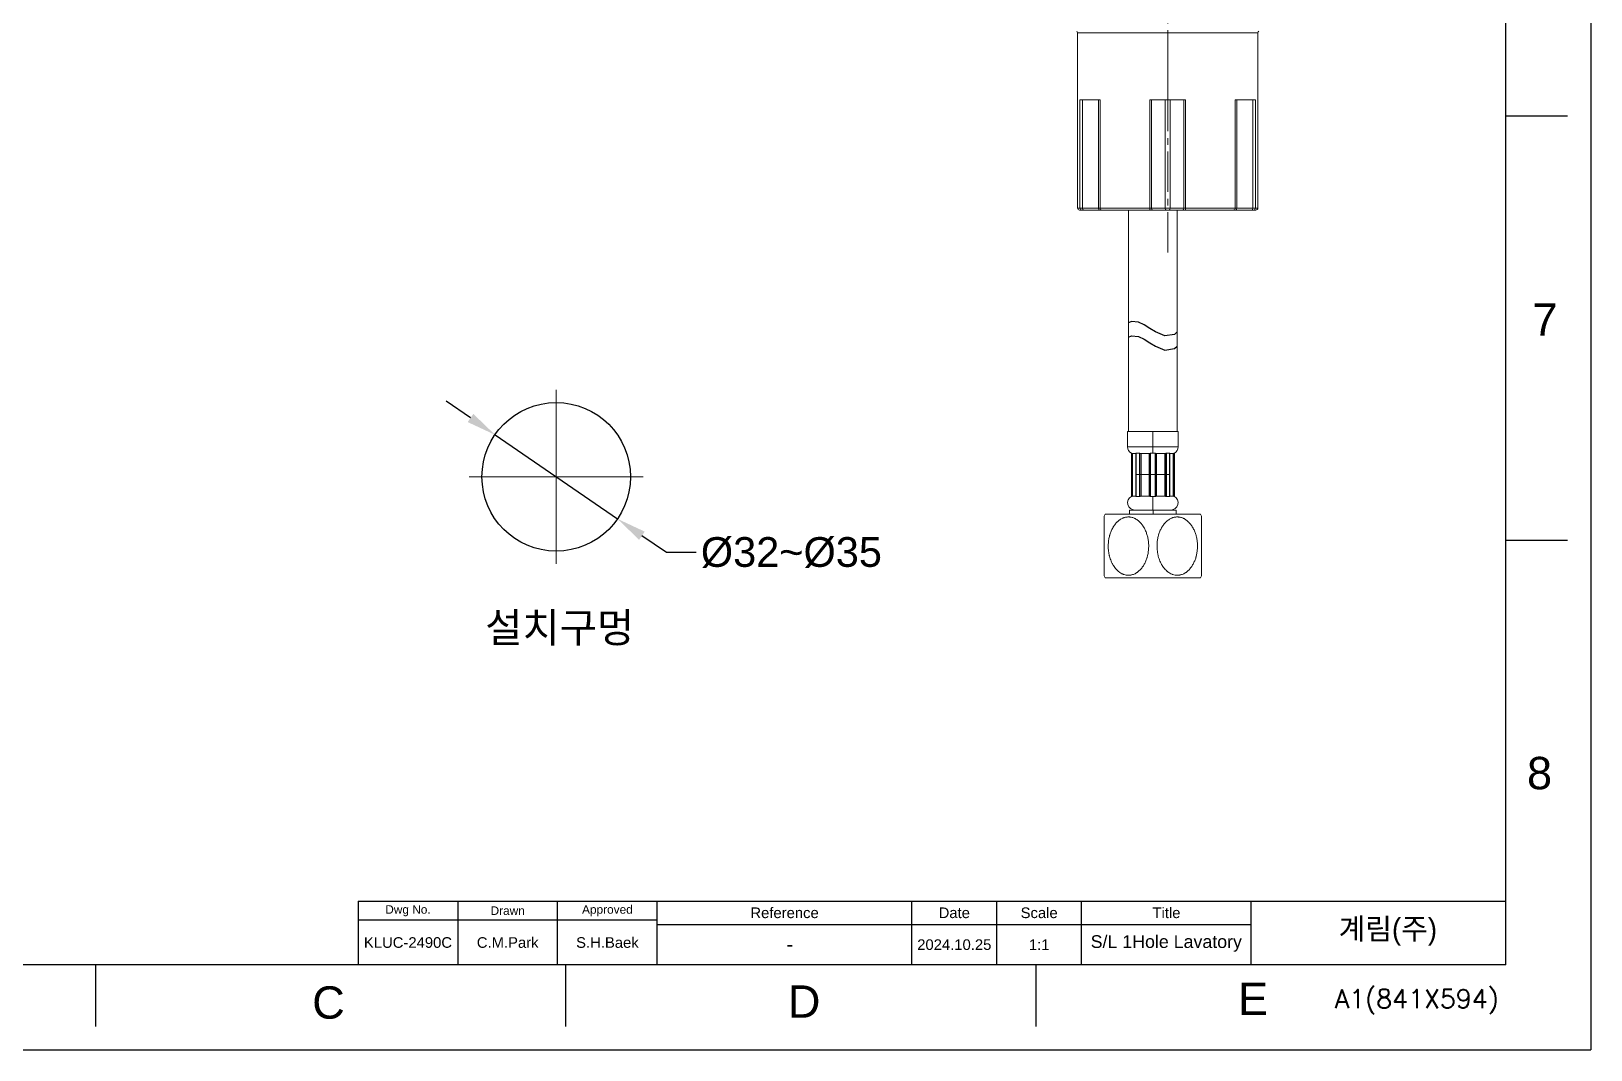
# Model space of a CAD drawing. Header units: millimetres. Extents: x 13387 to 13981, y 3730 to 4570.
# Drawn here: x 13613.8 to 13981.3, y 3730 to 3969.9 of the extents above; entities that cross this region are included whole.
import ezdxf

# ---------------------------------------------------------------- set-up
doc = ezdxf.new("R2010")
doc.units = ezdxf.units.MM
doc.linetypes.add('CENTER2', pattern=[28.575, 19.05, -3.175, 3.175, -3.175])
doc.linetypes.add('CENTERX2', pattern=[101.6, 63.5, -12.7, 12.7, -12.7])
doc.layers.add('CENTER', color=1, linetype='CENTERX2', lineweight=15)
doc.layers.add('DIM_', color=5, linetype='Continuous', lineweight=9)
doc.layers.add('TEXT', color=2, linetype='Continuous')
doc.styles.add('ROMANS', font='romans')
doc.styles.get("Standard").update_dxf_attribs({"font": 'arial.ttf'})
doc.dimstyles.new('사본(2) STANDARD', dxfattribs={"dimscale": 0, "dimtxt": 4, "dimasz": 4, "dimexe": 1.25, "dimexo": 0.625, "dimgap": 1.5, "dimtad": 3, "dimtih": 1, "dimtoh": 1, "dimdec": 1, "dimzin": 9, "dimdsep": 46, "dimtxsty": 'Standard', "dimcen": 2.5, "dimclrd": 5, "dimclre": 5, "dimclrt": 5, "dimadec": 0, "dimazin": 0, "dimtfac": 1, "dimtdec": 1, "dimtmove": 0, "dimatfit": 3, "dimfxl": 1.25, "dimtfill": 1, "dimtolj": 1, "dimtzin": 0, "dimarcsym": 0})

# ---------------------------------------------------------------- blocks, each defined once
blk = doc.blocks.new('*D2')
at = {"layer": 'Defpoints', "color": 0, "transparency": 16777216}
for p in [(13723.1, 3874.88), (13751.96, 3855.08)]:
    blk.add_point(p, dxfattribs=at)
at = {"layer": 'DIM_', "color": 5, "lineweight": -2, "transparency": 16777216}
for p, q in [((13717.33, 3878.84), (13711.56, 3882.81)), ((13723.1, 3874.88), (13751.96, 3855.08)), ((13763.5, 3847.15), (13757.73, 3851.12)), ((13770.5, 3847.15), (13763.5, 3847.15))]:
    blk.add_line(p, q, dxfattribs=at)
at = {"layer": 'DIM_', "color": 5, "transparency": 16777216}
for points in [[(13717.99, 3879.81), (13716.67, 3877.88), (13723.1, 3874.88)], [(13758.39, 3852.08), (13757.07, 3850.15), (13751.96, 3855.08)]]:
    blk.add_solid(points, dxfattribs=at)
at = {"layer": 'DIM_', "color": 5, "transparency": 16777216, "insert": (13792.95, 3847.15), "char_height": 7, "attachment_point": 5, "bg_fill": 3, "box_fill_scale": 1.1, "bg_fill_color": 256, "bg_fill_true_color": 13158600, "bg_fill_transparency": 0}
blk.add_mtext('\\A1;%%C32~%%C35', dxfattribs=at)
blk = doc.blocks.new('*D8')
at = {"layer": 'Defpoints', "color": 0, "transparency": 16777216}
for p in [(13881.63, 4324.29), (13731.3, 4287.7), (13750.75, 4126.39), (13644.2, 4002.79), (13881.63, 3917.79)]:
    blk.add_point(p, dxfattribs=at)
at = {"layer": 'DIM_', "color": 5, "lineweight": -2, "transparency": 16777216}
for start, end in [(253.6022, 261.88679), (263.28128, 269.3978)]:
    blk.add_arc((13881.63, 4779.41), 666.01, start, end, dxfattribs=at)
at = {"layer": 'DIM_', "color": 5, "transparency": 16777216}
for points in [[(13693.28, 4139.37), (13693.95, 4141.61), (13686.91, 4142.5)], [(13874.64, 4114.6), (13874.63, 4112.27), (13881.63, 4113.4)]]:
    blk.add_solid(points, dxfattribs=at)
at = {"layer": 'DIM_', "color": 5, "transparency": 16777216, "insert": (13795.68, 4118.97), "char_height": 7, "attachment_point": 5, "bg_fill": 3, "box_fill_scale": 1.1, "bg_fill_color": 256, "bg_fill_true_color": 13158600, "bg_fill_transparency": 0}
blk.add_mtext('\\A1;17°', dxfattribs=at)

msp = doc.modelspace()

# ---------------------------------------------------------------- linework, layer by layer
at = {"color": 7, "linetype": 'Continuous'}
for p, q in [((13981.34, 4570.04), (13981.34, 3730.04)), ((13961.34, 3750.04), (13961.34, 4550.04)), ((13961.34, 3950.04), (13975.88, 3950.04)), ((13873.13, 3901.58), (13872.38, 3901.23)), ((13874.74, 3901.39), (13873.13, 3901.58)), ((13876.06, 3900.77), (13874.74, 3901.39)), ((13877.39, 3899.95), (13876.06, 3900.77)), ((13878.73, 3899.11), (13877.39, 3899.95)), ((13872.38, 3897.85), (13873.13, 3898.2)), ((13873.13, 3898.2), (13874.74, 3898.01)), ((13874.74, 3898.01), (13876.06, 3897.4)), ((13876.06, 3897.4), (13877.39, 3896.57)), ((13877.39, 3896.57), (13878.73, 3895.73)), ((13880.93, 3898.22), (13878.73, 3899.11)), ((13883.26, 3898.54), (13880.93, 3898.22)), ((13883.88, 3899.11), (13883.26, 3898.54)), ((13878.73, 3895.73), (13880.93, 3894.85)), ((13880.93, 3894.85), (13883.26, 3895.17)), ((13883.26, 3895.17), (13883.88, 3895.73)), ((13961.34, 3850.04), (13975.88, 3850.04)), ((13628.95, 3750.04), (13628.95, 3735.5)), ((13739.75, 3750.04), (13739.75, 3735.5)), ((13850.55, 3750.04), (13850.55, 3735.5)), ((13387.34, 3730.04), (13981.34, 3730.04))]:
    msp.add_line(p, q, dxfattribs=at)
at = {"linetype": 'Continuous', "lineweight": 18}
for p, q in [((13860.38, 3969.54), (13860.38, 3928.29)), ((13902.88, 3928.29), (13902.88, 3969.54)), ((13860.95, 3953.79), (13861.57, 3953.79)), ((13860.95, 3953.79), (13860.95, 3928.29)), ((13865.34, 3953.79), (13861.57, 3953.79)), ((13865.34, 3953.79), (13865.71, 3953.79)), ((13877.4, 3953.79), (13877.82, 3953.79)), ((13881.02, 3953.79), (13877.82, 3953.79)), ((13881.02, 3953.79), (13882.25, 3953.79)), ((13885.45, 3953.79), (13882.25, 3953.79)), ((13885.45, 3953.79), (13885.86, 3953.79)), ((13897.55, 3953.79), (13897.93, 3953.79)), ((13901.69, 3953.79), (13897.93, 3953.79)), ((13901.69, 3953.79), (13902.32, 3953.79)), ((13902.32, 3928.29), (13902.32, 3953.79)), ((13860.88, 3927.79), (13861.45, 3927.79)), ((13861.45, 3927.79), (13861.76, 3927.79)), ((13861.76, 3927.79), (13865.52, 3927.79)), ((13865.52, 3927.79), (13866.09, 3927.79)), ((13866.09, 3927.79), (13877.5, 3927.79)), ((13872.38, 3927.78), (13872.38, 3886.19)), ((13877.5, 3927.79), (13878.13, 3927.79)), ((13878.13, 3927.79), (13881.33, 3927.79)), ((13881.33, 3927.79), (13881.94, 3927.79)), ((13881.94, 3927.79), (13885.14, 3927.79)), ((13883.88, 3927.78), (13883.88, 3886.19)), ((13885.14, 3927.79), (13885.76, 3927.79)), ((13885.76, 3927.79), (13897.18, 3927.79)), ((13897.18, 3927.79), (13897.74, 3927.79)), ((13897.74, 3927.79), (13901.51, 3927.79)), ((13901.51, 3927.79), (13901.82, 3927.79)), ((13902.38, 3927.79), (13901.82, 3927.79)), ((13872.38, 3886.19), (13872.38, 3883.69)), ((13883.88, 3886.19), (13883.88, 3883.69)), ((13872.38, 3883.69), (13872.38, 3875.67)), ((13883.88, 3883.69), (13883.88, 3875.67)), ((13878.13, 3875.67), (13872.15, 3875.67)), ((13872.15, 3875.67), (13872.15, 3872.06)), ((13878.13, 3875.67), (13884.11, 3875.67)), ((13884.11, 3872.06), (13884.11, 3875.67)), ((13873.07, 3870.54), (13873.07, 3860.35)), ((13873.09, 3870.54), (13873.07, 3870.54)), ((13873.31, 3870.47), (13874.11, 3870.47)), ((13874.15, 3870.52), (13874.15, 3860.37)), ((13874.95, 3870.54), (13874.19, 3870.54)), ((13875.35, 3870.47), (13877.26, 3870.47)), ((13878.13, 3870.54), (13877.6, 3870.54)), ((13878.67, 3870.54), (13878.13, 3870.54)), ((13880.92, 3870.47), (13879.01, 3870.47)), ((13882.08, 3870.54), (13881.32, 3870.54)), ((13882.11, 3860.37), (13882.11, 3870.52)), ((13882.95, 3870.47), (13882.16, 3870.47)), ((13883.17, 3870.54), (13883.2, 3870.54)), ((13883.2, 3860.35), (13883.2, 3870.54)), ((13878.18, 3865.53), (13874.16, 3865.53)), ((13882.11, 3865.53), (13878.18, 3865.53)), ((13873.09, 3860.35), (13873.07, 3860.35)), ((13873.31, 3860.43), (13874.11, 3860.43)), ((13874.95, 3860.35), (13874.19, 3860.35)), ((13875.35, 3860.43), (13877.26, 3860.43)), ((13878.13, 3860.35), (13877.6, 3860.35)), ((13878.67, 3860.35), (13878.13, 3860.35)), ((13880.92, 3860.43), (13879.01, 3860.43)), ((13882.08, 3860.35), (13881.32, 3860.35)), ((13882.95, 3860.43), (13882.16, 3860.43)), ((13883.17, 3860.35), (13883.2, 3860.35)), ((13889.38, 3856.17), (13866.88, 3856.17)), ((13878.18, 3857.17), (13872.63, 3857.17)), ((13872.63, 3857.17), (13872.63, 3856.17)), ((13883.63, 3857.17), (13878.18, 3857.17)), ((13883.63, 3856.17), (13883.63, 3857.17)), ((13889.38, 3841.17), (13866.88, 3841.17))]:
    msp.add_line(p, q, dxfattribs=at)
at = {"linetype": 'Continuous', "lineweight": 13}
for p, q in [((13881.63, 3969.54), (13860.38, 3969.54)), ((13881.63, 3969.54), (13881.63, 3969.94)), ((13881.63, 3969.54), (13881.63, 3953.79)), ((13881.63, 3969.54), (13902.88, 3969.54)), ((13861.57, 3928.29), (13861.57, 3953.79)), ((13865.34, 3928.29), (13865.34, 3953.79)), ((13865.71, 3928.29), (13865.71, 3953.79)), ((13877.4, 3953.79), (13877.4, 3928.29)), ((13877.82, 3953.79), (13877.82, 3928.29)), ((13881.02, 3928.29), (13881.02, 3953.79)), ((13882.25, 3928.29), (13882.25, 3953.79)), ((13885.45, 3928.29), (13885.45, 3953.79)), ((13885.86, 3928.29), (13885.86, 3953.79)), ((13897.55, 3953.79), (13897.55, 3928.29)), ((13897.93, 3953.79), (13897.93, 3928.29)), ((13901.69, 3928.29), (13901.69, 3953.79)), ((13860.95, 3928.29), (13860.38, 3928.29)), ((13860.95, 3928.29), (13861.57, 3928.29)), ((13861.57, 3928.29), (13865.34, 3928.29)), ((13865.34, 3928.29), (13865.71, 3928.29)), ((13865.71, 3928.29), (13877.4, 3928.29)), ((13877.4, 3928.29), (13877.82, 3928.29)), ((13877.82, 3928.29), (13881.02, 3928.29)), ((13881.02, 3928.29), (13882.25, 3928.29)), ((13882.25, 3928.29), (13885.45, 3928.29)), ((13885.45, 3928.29), (13885.86, 3928.29)), ((13885.86, 3928.29), (13897.55, 3928.29)), ((13897.55, 3928.29), (13897.93, 3928.29)), ((13897.93, 3928.29), (13901.69, 3928.29)), ((13902.32, 3928.29), (13901.69, 3928.29)), ((13902.88, 3928.29), (13902.32, 3928.29)), ((13878.13, 3872.06), (13878.13, 3875.67)), ((13878.13, 3872.06), (13872.15, 3872.06)), ((13873.09, 3870.54), (13873.09, 3860.35)), ((13873.17, 3870.51), (13873.17, 3860.38)), ((13873.31, 3870.47), (13873.31, 3860.43)), ((13874.11, 3870.47), (13874.11, 3860.43)), ((13874.19, 3870.54), (13874.19, 3860.35)), ((13874.95, 3870.54), (13874.95, 3860.35)), ((13875.09, 3870.51), (13875.09, 3860.38)), ((13875.35, 3870.47), (13875.35, 3860.43)), ((13877.26, 3870.47), (13877.26, 3860.43)), ((13877.47, 3870.51), (13877.47, 3860.38)), ((13877.6, 3870.54), (13877.6, 3860.35)), ((13878.13, 3872.06), (13878.13, 3870.54)), ((13878.13, 3872.06), (13884.11, 3872.06)), ((13878.67, 3870.54), (13878.67, 3860.35)), ((13878.79, 3870.51), (13878.79, 3860.38)), ((13879.01, 3870.47), (13879.01, 3860.43)), ((13880.92, 3870.47), (13880.92, 3860.43)), ((13881.18, 3870.51), (13881.18, 3860.38)), ((13881.32, 3870.54), (13881.32, 3860.35)), ((13882.08, 3870.54), (13882.08, 3860.35)), ((13882.16, 3870.47), (13882.16, 3860.43)), ((13882.95, 3870.47), (13882.95, 3860.43)), ((13883.1, 3870.51), (13883.1, 3860.38)), ((13883.17, 3870.54), (13883.17, 3860.35)), ((13878.13, 3860.35), (13878.13, 3857.17)), ((13878.18, 3856.17), (13878.18, 3857.17))]:
    msp.add_line(p, q, dxfattribs=at)
for p, q in [((13690.84, 3765.04), (13961.34, 3765.04)), ((13690.84, 3765.04), (13690.84, 3750.04)), ((13714.34, 3765.04), (13714.34, 3750.04)), ((13737.84, 3750.04), (13737.84, 3765.04)), ((13761.34, 3750.04), (13761.34, 3765.04)), ((13821.34, 3750.04), (13821.34, 3765.04)), ((13821.34, 3750.04), (13821.34, 3765.04)), ((13821.34, 3750.04), (13821.34, 3765.04)), ((13841.34, 3750.04), (13841.34, 3765.04)), ((13861.34, 3750.04), (13861.34, 3765.04)), ((13901.34, 3750.04), (13901.34, 3765.04)), ((13761.34, 3760.54), (13690.84, 3760.54)), ((13761.34, 3759.54), (13901.34, 3759.54))]:
    msp.add_line(p, q)
at = {"linetype": 'Continuous'}
msp.add_line((13961.34, 3750.04), (13407.34, 3750.04), dxfattribs=at)
msp.add_circle((13737.53, 3864.98), 17.5)
at = {"linetype": 'Continuous', "lineweight": 18}
for centre, radius, start, end in [((13859.88, 3969.54), 0.5, 0, 52.4314), ((13903.38, 3969.54), 0.5, 127.5686, 180), ((13860.88, 3928.29), 0.5, 180, 270), ((13861.45, 3928.29), 0.5, 180, 270), ((13901.82, 3928.29), 0.5, 270, 0), ((13902.38, 3928.29), 0.5, 270, 0), ((13873.87, 3872.06), 1.72, 180, 242.0402), ((13882.39, 3872.06), 1.72, 297.9598, 0), ((13873.87, 3858.86), 1.69, 118.4679, 270), ((13882.39, 3858.86), 1.69, 270, 61.5321), ((13884.88, 3848.67), 19.5, 157.3801, 159.3736), ((13871.38, 3848.67), 19.5, 20.6264, 22.6199), ((13884.88, 3848.67), 19.5, 200.6264, 202.6199), ((13871.38, 3848.67), 19.5, 337.3801, 339.3736)]:
    msp.add_arc(centre, radius, start, end, dxfattribs=at)
at = {"linetype": 'Continuous', "lineweight": 13}
for centre, ratio, start_param, end_param in [((13861.76, 3928.29), 0.373927, 1.570796, 3.141593), ((13865.52, 3928.29), 0.373927, 1.570796, 3.141593), ((13866.09, 3928.29), 0.749194, 1.570796, 3.141593), ((13877.5, 3928.29), 0.199015, 1.570796, 3.141593), ((13878.13, 3928.29), 0.616239, 1.570796, 3.141593), ((13881.33, 3928.29), 0.616239, 1.570796, 3.141593), ((13881.94, 3928.29), 0.616239, 3.141593, 4.712389), ((13885.14, 3928.29), 0.616239, 3.141593, 4.712389), ((13885.76, 3928.29), 0.199015, 3.141593, 4.712389), ((13897.18, 3928.29), 0.749194, 3.141593, 4.712389), ((13897.74, 3928.29), 0.373927, 3.141593, 4.712389), ((13901.51, 3928.29), 0.373927, 3.141593, 4.712389)]:
    msp.add_ellipse(centre, major_axis=(0, 0.5), ratio=ratio, start_param=start_param, end_param=end_param, dxfattribs=at)
at = {"linetype": 'Continuous', "lineweight": 18}
for points, knots in [([(13873.17, 3870.51), (13873.16, 3870.52), (13873.15, 3870.52), (13873.13, 3870.53), (13873.13, 3870.53), (13873.11, 3870.54), (13873.11, 3870.54), (13873.1, 3870.54), (13873.1, 3870.54), (13873.09, 3870.54)], [0, 0, 0, 0, 0.25, 0.25, 0.5, 0.5, 0.75, 0.75, 1, 1, 1, 1]), ([(13873.31, 3870.47), (13873.31, 3870.47), (13873.3, 3870.47), (13873.29, 3870.47), (13873.29, 3870.47), (13873.28, 3870.47), (13873.27, 3870.48), (13873.25, 3870.48), (13873.24, 3870.49), (13873.21, 3870.5), (13873.19, 3870.5), (13873.17, 3870.51)], [0, 0, 0, 0, 0.25, 0.25, 0.375, 0.375, 0.5, 0.5, 0.75, 0.75, 1, 1, 1, 1]), ([(13874.16, 3870.49), (13874.16, 3870.49), (13874.16, 3870.49), (13874.16, 3870.48), (13874.16, 3870.48), (13874.15, 3870.47), (13874.15, 3870.47), (13874.13, 3870.47), (13874.13, 3870.47), (13874.12, 3870.47), (13874.11, 3870.47), (13874.11, 3870.47)], [0, 0, 0, 0, 0.151051, 0.151051, 0.320841, 0.320841, 0.660421, 0.660421, 0.83021, 0.83021, 1, 1, 1, 1]), ([(13874.19, 3870.54), (13874.18, 3870.54), (13874.18, 3870.54), (13874.17, 3870.54), (13874.17, 3870.54), (13874.16, 3870.54), (13874.16, 3870.54), (13874.16, 3870.53), (13874.15, 3870.53), (13874.15, 3870.53), (13874.15, 3870.52), (13874.15, 3870.52), (13874.15, 3870.52)], [0, 0, 0, 0, 0.3299, 0.3299, 0.49485, 0.49485, 0.6598, 0.82475, 0.82475, 0.9897, 0.9897, 1, 1, 1, 1]), ([(13875.09, 3870.51), (13875.08, 3870.52), (13875.07, 3870.52), (13875.04, 3870.53), (13875.03, 3870.53), (13875.01, 3870.54), (13874.99, 3870.54), (13874.97, 3870.54), (13874.96, 3870.54), (13874.95, 3870.54)], [0, 0, 0, 0, 0.25, 0.25, 0.5, 0.5, 0.75, 0.75, 1, 1, 1, 1]), ([(13875.35, 3870.47), (13875.33, 3870.47), (13875.31, 3870.47), (13875.28, 3870.47), (13875.27, 3870.47), (13875.24, 3870.47), (13875.23, 3870.48), (13875.2, 3870.48), (13875.18, 3870.49), (13875.13, 3870.5), (13875.11, 3870.5), (13875.09, 3870.51)], [0, 0, 0, 0, 0.25, 0.25, 0.375, 0.375, 0.5, 0.5, 0.75, 0.75, 1, 1, 1, 1]), ([(13877.47, 3870.51), (13877.46, 3870.5), (13877.45, 3870.5), (13877.42, 3870.49), (13877.42, 3870.49), (13877.4, 3870.48), (13877.39, 3870.48), (13877.36, 3870.47), (13877.34, 3870.47), (13877.31, 3870.47), (13877.3, 3870.47), (13877.28, 3870.47), (13877.27, 3870.47), (13877.26, 3870.47)], [0, 0, 0, 0, 0.25, 0.25, 0.375, 0.375, 0.5, 0.5, 0.75, 0.75, 0.875, 0.875, 1, 1, 1, 1]), ([(13877.6, 3870.54), (13877.58, 3870.54), (13877.57, 3870.54), (13877.55, 3870.54), (13877.55, 3870.54), (13877.54, 3870.54), (13877.52, 3870.54), (13877.51, 3870.53), (13877.5, 3870.53), (13877.5, 3870.53), (13877.49, 3870.52), (13877.48, 3870.52), (13877.47, 3870.51)], [0, 0, 0, 0, 0.25, 0.25, 0.375, 0.375, 0.5, 0.625, 0.625, 0.75, 0.75, 1, 1, 1, 1]), ([(13878.79, 3870.51), (13878.79, 3870.52), (13878.78, 3870.52), (13878.76, 3870.53), (13878.75, 3870.53), (13878.73, 3870.54), (13878.72, 3870.54), (13878.7, 3870.54), (13878.68, 3870.54), (13878.67, 3870.54)], [0, 0, 0, 0, 0.25, 0.25, 0.5, 0.5, 0.75, 0.75, 1, 1, 1, 1]), ([(13879.01, 3870.47), (13878.99, 3870.47), (13878.97, 3870.47), (13878.94, 3870.47), (13878.92, 3870.47), (13878.9, 3870.47), (13878.9, 3870.48), (13878.87, 3870.48), (13878.85, 3870.49), (13878.82, 3870.5), (13878.81, 3870.5), (13878.79, 3870.51)], [0, 0, 0, 0, 0.25, 0.25, 0.375, 0.375, 0.5, 0.5, 0.75, 0.75, 1, 1, 1, 1]), ([(13881.18, 3870.51), (13881.15, 3870.5), (13881.13, 3870.5), (13881.1, 3870.49), (13881.09, 3870.49), (13881.07, 3870.48), (13881.06, 3870.48), (13881.02, 3870.47), (13881, 3870.47), (13880.97, 3870.47), (13880.96, 3870.47), (13880.94, 3870.47), (13880.93, 3870.47), (13880.92, 3870.47)], [0, 0, 0, 0, 0.25, 0.25, 0.375, 0.375, 0.5, 0.5, 0.75, 0.75, 0.875, 0.875, 1, 1, 1, 1]), ([(13881.32, 3870.54), (13881.31, 3870.54), (13881.3, 3870.54), (13881.28, 3870.54), (13881.27, 3870.54), (13881.26, 3870.54), (13881.25, 3870.54), (13881.24, 3870.53), (13881.22, 3870.53), (13881.22, 3870.53), (13881.2, 3870.52), (13881.19, 3870.52), (13881.18, 3870.51)], [0, 0, 0, 0, 0.25, 0.25, 0.375, 0.375, 0.5, 0.625, 0.625, 0.75, 0.75, 1, 1, 1, 1]), ([(13882.11, 3870.52), (13882.11, 3870.52), (13882.11, 3870.52), (13882.11, 3870.53), (13882.11, 3870.53), (13882.11, 3870.54), (13882.1, 3870.54), (13882.09, 3870.54), (13882.08, 3870.54), (13882.08, 3870.54)], [0, 0, 0, 0, 0.010237, 0.010237, 0.340158, 0.340158, 0.670079, 0.670079, 1, 1, 1, 1]), ([(13882.16, 3870.47), (13882.15, 3870.47), (13882.14, 3870.47), (13882.12, 3870.47), (13882.12, 3870.47), (13882.11, 3870.47), (13882.11, 3870.47), (13882.11, 3870.48)], [0, 0, 0, 0, 0.544584, 0.544584, 0.816876, 0.816876, 1, 1, 1, 1]), ([(13883.1, 3870.51), (13883.08, 3870.5), (13883.06, 3870.5), (13883.04, 3870.49), (13883.03, 3870.49), (13883.02, 3870.48), (13883.01, 3870.48), (13882.99, 3870.47), (13882.98, 3870.47), (13882.97, 3870.47), (13882.96, 3870.47), (13882.96, 3870.47), (13882.95, 3870.47), (13882.95, 3870.47)], [0, 0, 0, 0, 0.25, 0.25, 0.375, 0.375, 0.5, 0.5, 0.75, 0.75, 0.875, 0.875, 1, 1, 1, 1]), ([(13883.17, 3870.54), (13883.17, 3870.54), (13883.17, 3870.54), (13883.16, 3870.54), (13883.16, 3870.54), (13883.15, 3870.54), (13883.15, 3870.54), (13883.14, 3870.53), (13883.13, 3870.53), (13883.13, 3870.53), (13883.12, 3870.52), (13883.11, 3870.52), (13883.1, 3870.51)], [0, 0, 0, 0, 0.25, 0.25, 0.375, 0.375, 0.5, 0.625, 0.625, 0.75, 0.75, 1, 1, 1, 1]), ([(13873.09, 3860.35), (13873.1, 3860.35), (13873.1, 3860.35), (13873.11, 3860.35), (13873.11, 3860.35), (13873.11, 3860.35), (13873.12, 3860.36), (13873.13, 3860.36), (13873.13, 3860.36), (13873.14, 3860.36), (13873.15, 3860.37), (13873.16, 3860.37), (13873.17, 3860.38)], [0, 0, 0, 0, 0.25, 0.25, 0.375, 0.375, 0.5, 0.625, 0.625, 0.75, 0.75, 1, 1, 1, 1]), ([(13873.17, 3860.38), (13873.19, 3860.39), (13873.21, 3860.39), (13873.23, 3860.4), (13873.24, 3860.41), (13873.25, 3860.41), (13873.26, 3860.41), (13873.28, 3860.42), (13873.29, 3860.42), (13873.3, 3860.43), (13873.3, 3860.43), (13873.31, 3860.43), (13873.31, 3860.43), (13873.31, 3860.43)], [0, 0, 0, 0, 0.25, 0.25, 0.375, 0.375, 0.5, 0.5, 0.75, 0.75, 0.875, 0.875, 1, 1, 1, 1]), ([(13874.11, 3860.43), (13874.12, 3860.43), (13874.13, 3860.43), (13874.14, 3860.42), (13874.15, 3860.42), (13874.15, 3860.42), (13874.15, 3860.42), (13874.16, 3860.42)], [0, 0, 0, 0, 0.544508, 0.544508, 0.816761, 0.816761, 1, 1, 1, 1]), ([(13874.15, 3860.37), (13874.15, 3860.37), (13874.15, 3860.37), (13874.15, 3860.36), (13874.15, 3860.36), (13874.16, 3860.35), (13874.16, 3860.35), (13874.18, 3860.35), (13874.18, 3860.35), (13874.19, 3860.35)], [0, 0, 0, 0, 0.009952, 0.009952, 0.339968, 0.339968, 0.669984, 0.669984, 1, 1, 1, 1]), ([(13874.95, 3860.35), (13874.96, 3860.35), (13874.97, 3860.35), (13874.99, 3860.35), (13874.99, 3860.35), (13875.01, 3860.35), (13875.02, 3860.36), (13875.03, 3860.36), (13875.04, 3860.36), (13875.05, 3860.36), (13875.07, 3860.37), (13875.08, 3860.37), (13875.09, 3860.38)], [0, 0, 0, 0, 0.25, 0.25, 0.375, 0.375, 0.5, 0.625, 0.625, 0.75, 0.75, 1, 1, 1, 1]), ([(13875.09, 3860.38), (13875.11, 3860.39), (13875.13, 3860.39), (13875.17, 3860.4), (13875.18, 3860.41), (13875.2, 3860.41), (13875.21, 3860.41), (13875.24, 3860.42), (13875.27, 3860.42), (13875.3, 3860.43), (13875.31, 3860.43), (13875.33, 3860.43), (13875.34, 3860.43), (13875.35, 3860.43)], [0, 0, 0, 0, 0.25, 0.25, 0.375, 0.375, 0.5, 0.5, 0.75, 0.75, 0.875, 0.875, 1, 1, 1, 1]), ([(13877.26, 3860.43), (13877.28, 3860.43), (13877.3, 3860.43), (13877.33, 3860.42), (13877.34, 3860.42), (13877.36, 3860.42), (13877.37, 3860.42), (13877.4, 3860.41), (13877.42, 3860.41), (13877.45, 3860.39), (13877.46, 3860.39), (13877.47, 3860.38)], [0, 0, 0, 0, 0.25, 0.25, 0.375, 0.375, 0.5, 0.5, 0.75, 0.75, 1, 1, 1, 1]), ([(13877.47, 3860.38), (13877.48, 3860.37), (13877.49, 3860.37), (13877.5, 3860.36), (13877.51, 3860.36), (13877.54, 3860.35), (13877.55, 3860.35), (13877.57, 3860.35), (13877.58, 3860.35), (13877.6, 3860.35)], [0, 0, 0, 0, 0.25, 0.25, 0.5, 0.5, 0.75, 0.75, 1, 1, 1, 1]), ([(13878.67, 3860.35), (13878.68, 3860.35), (13878.7, 3860.35), (13878.71, 3860.35), (13878.72, 3860.35), (13878.73, 3860.35), (13878.74, 3860.36), (13878.75, 3860.36), (13878.76, 3860.36), (13878.77, 3860.36), (13878.78, 3860.37), (13878.79, 3860.37), (13878.79, 3860.38)], [0, 0, 0, 0, 0.25, 0.25, 0.375, 0.375, 0.5, 0.625, 0.625, 0.75, 0.75, 1, 1, 1, 1]), ([(13878.79, 3860.38), (13878.81, 3860.39), (13878.82, 3860.39), (13878.84, 3860.4), (13878.85, 3860.41), (13878.87, 3860.41), (13878.88, 3860.41), (13878.9, 3860.42), (13878.92, 3860.42), (13878.96, 3860.43), (13878.97, 3860.43), (13878.99, 3860.43), (13879, 3860.43), (13879.01, 3860.43)], [0, 0, 0, 0, 0.25, 0.25, 0.375, 0.375, 0.5, 0.5, 0.75, 0.75, 0.875, 0.875, 1, 1, 1, 1]), ([(13880.92, 3860.43), (13880.94, 3860.43), (13880.96, 3860.43), (13880.99, 3860.42), (13881, 3860.42), (13881.02, 3860.42), (13881.03, 3860.42), (13881.07, 3860.41), (13881.09, 3860.41), (13881.13, 3860.39), (13881.15, 3860.39), (13881.18, 3860.38)], [0, 0, 0, 0, 0.25, 0.25, 0.375, 0.375, 0.5, 0.5, 0.75, 0.75, 1, 1, 1, 1]), ([(13881.18, 3860.38), (13881.19, 3860.37), (13881.2, 3860.37), (13881.22, 3860.36), (13881.24, 3860.36), (13881.26, 3860.35), (13881.27, 3860.35), (13881.3, 3860.35), (13881.31, 3860.35), (13881.32, 3860.35)], [0, 0, 0, 0, 0.25, 0.25, 0.5, 0.5, 0.75, 0.75, 1, 1, 1, 1]), ([(13882.08, 3860.35), (13882.08, 3860.35), (13882.09, 3860.35), (13882.1, 3860.35), (13882.1, 3860.35), (13882.11, 3860.35), (13882.11, 3860.36), (13882.11, 3860.36), (13882.11, 3860.36), (13882.11, 3860.36), (13882.11, 3860.37), (13882.11, 3860.37), (13882.11, 3860.37)], [0, 0, 0, 0, 0.330003, 0.330003, 0.495005, 0.495005, 0.660007, 0.825008, 0.825008, 0.99001, 0.99001, 1, 1, 1, 1]), ([(13882.1, 3860.4), (13882.1, 3860.4), (13882.1, 3860.41), (13882.11, 3860.41), (13882.11, 3860.41), (13882.11, 3860.42), (13882.12, 3860.42), (13882.13, 3860.43), (13882.14, 3860.43), (13882.15, 3860.43), (13882.15, 3860.43), (13882.16, 3860.43)], [0, 0, 0, 0, 0.150801, 0.150801, 0.320641, 0.320641, 0.66032, 0.66032, 0.83016, 0.83016, 1, 1, 1, 1]), ([(13882.95, 3860.43), (13882.96, 3860.43), (13882.96, 3860.43), (13882.98, 3860.42), (13882.98, 3860.42), (13882.99, 3860.42), (13883, 3860.42), (13883.02, 3860.41), (13883.03, 3860.41), (13883.06, 3860.39), (13883.08, 3860.39), (13883.1, 3860.38)], [0, 0, 0, 0, 0.25, 0.25, 0.375, 0.375, 0.5, 0.5, 0.75, 0.75, 1, 1, 1, 1]), ([(13883.1, 3860.38), (13883.11, 3860.37), (13883.12, 3860.37), (13883.13, 3860.36), (13883.14, 3860.36), (13883.15, 3860.35), (13883.16, 3860.35), (13883.17, 3860.35), (13883.17, 3860.35), (13883.17, 3860.35)], [0, 0, 0, 0, 0.25, 0.25, 0.5, 0.5, 0.75, 0.75, 1, 1, 1, 1]), ([(13866.63, 3855.54), (13866.63, 3855.54), (13866.63, 3855.52), (13866.63, 3855.46), (13866.63, 3855.42), (13866.63, 3855.34), (13866.63, 3855.31), (13866.63, 3855.26), (13866.63, 3855.24), (13866.63, 3855.2), (13866.63, 3855.18), (13866.63, 3855.08), (13866.63, 3854.99), (13866.63, 3854.78), (13866.63, 3854.67), (13866.63, 3854.49), (13866.63, 3854.42), (13866.63, 3854.33), (13866.63, 3854.29), (13866.63, 3854.22), (13866.63, 3854.19), (13866.63, 3854.02), (13866.63, 3853.87), (13866.63, 3853.56), (13866.63, 3853.41), (13866.63, 3853.08), (13866.63, 3852.91), (13866.63, 3852.69), (13866.63, 3852.64), (13866.63, 3852.56), (13866.63, 3852.42), (13866.63, 3852.29), (13866.63, 3852.01), (13866.63, 3851.83), (13866.63, 3851.45), (13866.63, 3851.26), (13866.63, 3850.97), (13866.63, 3850.87), (13866.63, 3850.72), (13866.63, 3850.67), (13866.63, 3850.57), (13866.63, 3850.52), (13866.63, 3850.27), (13866.63, 3850.07), (13866.63, 3849.67), (13866.63, 3849.27), (13866.63, 3848.87), (13866.63, 3848.56), (13866.63, 3848.41), (13866.63, 3848.26), (13866.63, 3848.16), (13866.63, 3848.11), (13866.63, 3847.85), (13866.63, 3847.45), (13866.63, 3847.05), (13866.63, 3846.66), (13866.63, 3846.46), (13866.63, 3846.08), (13866.63, 3845.89), (13866.63, 3845.6), (13866.63, 3845.51), (13866.63, 3845.37), (13866.63, 3845.32), (13866.63, 3845.23), (13866.63, 3845.18), (13866.63, 3844.95), (13866.63, 3844.78), (13866.63, 3844.43), (13866.63, 3844.26), (13866.63, 3843.93), (13866.63, 3843.77), (13866.63, 3843.58), (13866.63, 3843.54), (13866.63, 3843.47), (13866.63, 3843.43), (13866.63, 3843.32), (13866.63, 3843.25), (13866.63, 3843.04), (13866.63, 3842.91), (13866.63, 3842.66), (13866.63, 3842.55), (13866.63, 3842.42), (13866.63, 3842.4), (13866.63, 3842.35), (13866.63, 3842.32), (13866.63, 3842.25), (13866.63, 3842.21), (13866.63, 3842.09), (13866.63, 3842.02), (13866.63, 3841.91), (13866.63, 3841.87), (13866.63, 3841.83), (13866.63, 3841.83), (13866.63, 3841.82), (13866.63, 3841.81), (13866.63, 3841.8), (13866.63, 3841.8), (13866.63, 3841.8)], [0, 0, 0, 0, 0.03125, 0.03125, 0.0625, 0.0625, 0.078125, 0.078125, 0.085938, 0.085938, 0.093751, 0.093751, 0.125001, 0.125001, 0.156251, 0.156251, 0.171876, 0.171876, 0.179688, 0.179688, 0.187501, 0.187501, 0.218751, 0.218751, 0.250001, 0.250001, 0.281252, 0.281252, 0.289064, 0.289064, 0.296877, 0.312502, 0.312502, 0.343752, 0.343752, 0.375002, 0.375002, 0.390627, 0.390627, 0.39844, 0.39844, 0.406252, 0.406252, 0.437502, 0.437502, 0.468753, 0.500003, 0.500003, 0.515628, 0.52344, 0.52344, 0.531253, 0.531253, 0.562503, 0.593753, 0.593753, 0.625003, 0.625003, 0.656254, 0.656254, 0.671879, 0.671879, 0.679691, 0.679691, 0.687504, 0.687504, 0.718754, 0.718754, 0.750004, 0.750004, 0.781254, 0.781254, 0.789067, 0.789067, 0.796879, 0.796879, 0.812504, 0.812504, 0.843755, 0.843755, 0.875005, 0.875005, 0.882817, 0.882817, 0.89063, 0.89063, 0.906255, 0.906255, 0.937505, 0.937505, 0.968755, 0.968755, 0.976568, 0.976568, 0.98438, 0.98438, 1, 1, 1, 1]), ([(13867.62, 3848.67), (13867.62, 3848.97), (13867.63, 3849.28), (13867.69, 3849.88), (13867.73, 3850.18), (13867.81, 3850.62), (13867.85, 3850.77), (13867.9, 3850.99), (13867.92, 3851.06), (13867.96, 3851.21), (13867.98, 3851.28), (13868.09, 3851.64), (13868.19, 3851.92), (13868.42, 3852.47), (13868.54, 3852.73), (13868.73, 3853.05), (13868.76, 3853.11), (13868.84, 3853.24), (13868.88, 3853.3), (13869, 3853.48), (13869.08, 3853.6), (13869.25, 3853.83), (13869.34, 3853.94), (13869.53, 3854.15), (13869.63, 3854.25), (13869.78, 3854.4), (13869.85, 3854.47), (13869.93, 3854.54), (13869.99, 3854.59), (13870.01, 3854.61), (13870.15, 3854.72), (13870.26, 3854.81), (13870.49, 3854.96), (13870.6, 3855.03), (13870.84, 3855.16), (13870.96, 3855.22), (13871.12, 3855.28), (13871.15, 3855.3), (13871.21, 3855.32), (13871.24, 3855.33), (13871.34, 3855.37), (13871.4, 3855.39), (13871.59, 3855.44), (13871.85, 3855.5), (13872.11, 3855.53), (13872.38, 3855.54), (13872.51, 3855.54), (13872.67, 3855.52), (13872.71, 3855.52), (13872.77, 3855.51), (13872.87, 3855.5), (13872.97, 3855.48), (13873.16, 3855.44), (13873.29, 3855.41), (13873.55, 3855.33), (13873.67, 3855.28), (13873.82, 3855.21), (13873.86, 3855.19), (13873.92, 3855.16), (13873.95, 3855.15), (13874.04, 3855.1), (13874.1, 3855.07), (13874.27, 3854.96), (13874.39, 3854.89), (13874.61, 3854.73), (13874.72, 3854.64), (13874.88, 3854.5), (13874.93, 3854.46), (13875.01, 3854.38), (13875.03, 3854.36), (13875.08, 3854.31), (13875.21, 3854.18), (13875.33, 3854.05), (13875.51, 3853.83), (13875.6, 3853.72), (13875.77, 3853.48), (13875.85, 3853.36), (13875.95, 3853.21), (13875.96, 3853.18), (13876, 3853.12), (13876.02, 3853.08), (13876.08, 3852.99), (13876.11, 3852.92), (13876.22, 3852.73), (13876.28, 3852.6), (13876.47, 3852.2), (13876.58, 3851.92), (13876.72, 3851.49), (13876.77, 3851.35), (13876.85, 3851.06), (13876.89, 3850.91), (13876.99, 3850.47), (13877.04, 3850.17), (13877.11, 3849.57), (13877.14, 3849.27), (13877.15, 3848.89), (13877.15, 3848.81), (13877.15, 3848.66), (13877.15, 3848.43), (13877.14, 3848.2), (13877.11, 3847.75), (13877.08, 3847.45), (13876.98, 3846.85), (13876.92, 3846.56), (13876.83, 3846.19), (13876.81, 3846.12), (13876.78, 3846.01), (13876.77, 3845.98), (13876.74, 3845.9), (13876.69, 3845.72), (13876.63, 3845.55), (13876.47, 3845.13), (13876.35, 3844.86), (13876.15, 3844.48), (13876.08, 3844.35), (13875.93, 3844.1), (13875.85, 3843.98), (13875.73, 3843.8), (13875.69, 3843.74), (13875.6, 3843.62), (13875.56, 3843.56), (13875.43, 3843.39), (13875.33, 3843.28), (13875.14, 3843.08), (13875.04, 3842.98), (13874.84, 3842.79), (13874.73, 3842.7), (13874.57, 3842.57), (13874.51, 3842.53), (13874.4, 3842.45), (13874.34, 3842.41), (13874.16, 3842.3), (13873.93, 3842.16), (13873.68, 3842.06), (13873.43, 3841.97), (13873.31, 3841.93), (13873.11, 3841.88), (13873.01, 3841.86), (13872.92, 3841.84), (13872.85, 3841.83), (13872.82, 3841.83), (13872.65, 3841.8), (13872.52, 3841.8), (13872.38, 3841.8)], [0, 0, 0, 0, 0.03125, 0.03125, 0.0625, 0.0625, 0.078125, 0.078125, 0.085937, 0.085937, 0.09375, 0.09375, 0.125, 0.125, 0.15625, 0.15625, 0.164063, 0.164063, 0.171875, 0.171875, 0.1875, 0.1875, 0.203125, 0.203125, 0.21875, 0.21875, 0.226563, 0.230469, 0.230469, 0.234375, 0.234375, 0.25, 0.25, 0.265625, 0.265625, 0.28125, 0.28125, 0.285156, 0.285156, 0.289063, 0.289063, 0.296875, 0.296875, 0.3125, 0.328125, 0.328125, 0.34375, 0.34375, 0.347656, 0.347656, 0.351563, 0.359375, 0.359375, 0.375, 0.375, 0.390625, 0.390625, 0.394531, 0.394531, 0.398438, 0.398438, 0.40625, 0.40625, 0.421875, 0.421875, 0.4375, 0.4375, 0.445313, 0.445313, 0.449219, 0.449219, 0.453125, 0.46875, 0.46875, 0.484375, 0.484375, 0.5, 0.5, 0.503906, 0.503906, 0.507813, 0.507813, 0.515625, 0.515625, 0.53125, 0.53125, 0.5625, 0.5625, 0.578125, 0.578125, 0.59375, 0.59375, 0.625, 0.625, 0.65625, 0.65625, 0.664063, 0.664063, 0.671875, 0.6875, 0.6875, 0.71875, 0.71875, 0.75, 0.75, 0.757813, 0.757813, 0.761719, 0.761719, 0.765625, 0.78125, 0.78125, 0.8125, 0.8125, 0.828125, 0.828125, 0.84375, 0.84375, 0.851563, 0.851563, 0.859375, 0.859375, 0.875, 0.875, 0.890625, 0.890625, 0.90625, 0.90625, 0.914063, 0.914063, 0.921875, 0.921875, 0.9375, 0.953125, 0.953125, 0.96875, 0.96875, 0.976562, 0.980469, 0.980469, 0.984375, 0.984375, 1, 1, 1, 1]), ([(13879.12, 3848.67), (13879.12, 3848.97), (13879.13, 3849.28), (13879.19, 3849.88), (13879.23, 3850.18), (13879.31, 3850.62), (13879.35, 3850.77), (13879.4, 3850.99), (13879.42, 3851.06), (13879.46, 3851.21), (13879.48, 3851.28), (13879.59, 3851.64), (13879.69, 3851.92), (13879.92, 3852.46), (13880.04, 3852.73), (13880.22, 3853.05), (13880.26, 3853.11), (13880.34, 3853.24), (13880.38, 3853.3), (13880.5, 3853.48), (13880.58, 3853.6), (13880.75, 3853.83), (13880.84, 3853.94), (13881.03, 3854.15), (13881.12, 3854.25), (13881.28, 3854.4), (13881.35, 3854.47), (13881.43, 3854.54), (13881.48, 3854.59), (13881.51, 3854.61), (13881.65, 3854.72), (13881.76, 3854.8), (13881.98, 3854.96), (13882.1, 3855.03), (13882.34, 3855.16), (13882.46, 3855.22), (13882.61, 3855.28), (13882.65, 3855.3), (13882.71, 3855.32), (13882.74, 3855.33), (13882.84, 3855.36), (13882.9, 3855.39), (13883.09, 3855.44), (13883.35, 3855.5), (13883.61, 3855.53), (13883.87, 3855.54), (13884, 3855.54), (13884.17, 3855.52), (13884.2, 3855.52), (13884.27, 3855.51), (13884.37, 3855.5), (13884.47, 3855.48), (13884.66, 3855.44), (13884.79, 3855.41), (13885.04, 3855.33), (13885.17, 3855.28), (13885.32, 3855.21), (13885.35, 3855.2), (13885.41, 3855.17), (13885.44, 3855.15), (13885.54, 3855.1), (13885.6, 3855.07), (13885.77, 3854.97), (13885.89, 3854.89), (13886.11, 3854.73), (13886.22, 3854.64), (13886.38, 3854.51), (13886.43, 3854.46), (13886.51, 3854.39), (13886.53, 3854.36), (13886.58, 3854.31), (13886.71, 3854.19), (13886.83, 3854.05), (13887.01, 3853.84), (13887.1, 3853.72), (13887.27, 3853.49), (13887.35, 3853.37), (13887.46, 3853.18), (13887.5, 3853.12), (13887.57, 3852.99), (13887.61, 3852.93), (13887.72, 3852.73), (13887.78, 3852.6), (13887.97, 3852.2), (13888.08, 3851.92), (13888.22, 3851.5), (13888.27, 3851.36), (13888.33, 3851.14), (13888.35, 3851.06), (13888.38, 3850.92), (13888.4, 3850.84), (13888.49, 3850.48), (13888.54, 3850.18), (13888.61, 3849.58), (13888.64, 3849.28), (13888.65, 3848.9), (13888.65, 3848.82), (13888.65, 3848.67), (13888.65, 3848.44), (13888.64, 3848.21), (13888.61, 3847.75), (13888.58, 3847.46), (13888.49, 3846.86), (13888.42, 3846.57), (13888.33, 3846.2), (13888.31, 3846.13), (13888.28, 3846.02), (13888.27, 3845.98), (13888.25, 3845.91), (13888.19, 3845.73), (13888.13, 3845.56), (13887.97, 3845.14), (13887.85, 3844.87), (13887.65, 3844.48), (13887.58, 3844.35), (13887.44, 3844.1), (13887.36, 3843.98), (13887.24, 3843.8), (13887.19, 3843.74), (13887.11, 3843.63), (13887.06, 3843.57), (13886.93, 3843.4), (13886.84, 3843.29), (13886.65, 3843.08), (13886.55, 3842.98), (13886.34, 3842.79), (13886.24, 3842.7), (13886.07, 3842.57), (13885.99, 3842.51), (13885.9, 3842.45), (13885.84, 3842.41), (13885.82, 3842.4), (13885.67, 3842.3), (13885.43, 3842.17), (13885.19, 3842.06), (13884.94, 3841.97), (13884.81, 3841.93), (13884.62, 3841.88), (13884.52, 3841.86), (13884.42, 3841.84), (13884.36, 3841.83), (13884.32, 3841.83), (13884.16, 3841.81), (13884.03, 3841.8), (13883.89, 3841.8)], [0, 0, 0, 0, 0.03125, 0.03125, 0.0625, 0.0625, 0.078125, 0.078125, 0.085937, 0.085937, 0.09375, 0.09375, 0.125, 0.125, 0.15625, 0.15625, 0.164062, 0.164062, 0.171875, 0.171875, 0.1875, 0.1875, 0.203125, 0.203125, 0.21875, 0.21875, 0.226562, 0.230469, 0.230469, 0.234375, 0.234375, 0.25, 0.25, 0.265625, 0.265625, 0.28125, 0.28125, 0.285156, 0.285156, 0.289062, 0.289062, 0.296875, 0.296875, 0.3125, 0.328125, 0.328125, 0.34375, 0.34375, 0.347656, 0.347656, 0.351562, 0.359375, 0.359375, 0.375, 0.375, 0.390625, 0.390625, 0.394531, 0.394531, 0.398437, 0.398437, 0.40625, 0.40625, 0.421875, 0.421875, 0.4375, 0.4375, 0.445312, 0.445312, 0.449219, 0.449219, 0.453125, 0.46875, 0.46875, 0.484375, 0.484375, 0.5, 0.5, 0.507812, 0.507812, 0.515625, 0.515625, 0.53125, 0.53125, 0.5625, 0.5625, 0.578125, 0.578125, 0.585937, 0.585937, 0.59375, 0.59375, 0.625, 0.625, 0.65625, 0.65625, 0.664062, 0.664062, 0.671875, 0.6875, 0.6875, 0.71875, 0.71875, 0.75, 0.75, 0.757812, 0.757812, 0.761719, 0.761719, 0.765625, 0.78125, 0.78125, 0.8125, 0.8125, 0.828125, 0.828125, 0.84375, 0.84375, 0.851563, 0.851563, 0.859375, 0.859375, 0.875, 0.875, 0.890625, 0.890625, 0.90625, 0.90625, 0.914063, 0.917969, 0.917969, 0.921875, 0.921875, 0.9375, 0.953125, 0.953125, 0.96875, 0.96875, 0.976562, 0.980469, 0.980469, 0.984375, 0.984375, 1, 1, 1, 1]), ([(13889.63, 3841.8), (13889.63, 3841.8), (13889.63, 3841.81), (13889.63, 3841.87), (13889.63, 3841.91), (13889.63, 3841.99), (13889.63, 3842.02), (13889.63, 3842.07), (13889.63, 3842.09), (13889.63, 3842.13), (13889.63, 3842.15), (13889.63, 3842.25), (13889.63, 3842.34), (13889.63, 3842.55), (13889.63, 3842.66), (13889.63, 3842.84), (13889.63, 3842.91), (13889.63, 3843.01), (13889.63, 3843.04), (13889.63, 3843.11), (13889.63, 3843.14), (13889.63, 3843.32), (13889.63, 3843.46), (13889.63, 3843.77), (13889.63, 3843.93), (13889.63, 3844.25), (13889.63, 3844.42), (13889.63, 3844.64), (13889.63, 3844.69), (13889.63, 3844.78), (13889.63, 3844.91), (13889.63, 3845.05), (13889.63, 3845.32), (13889.63, 3845.51), (13889.63, 3845.88), (13889.63, 3846.07), (13889.63, 3846.37), (13889.63, 3846.46), (13889.63, 3846.61), (13889.63, 3846.66), (13889.63, 3846.76), (13889.63, 3846.81), (13889.63, 3847.06), (13889.63, 3847.26), (13889.63, 3847.66), (13889.63, 3848.06), (13889.63, 3848.46), (13889.63, 3848.77), (13889.63, 3848.92), (13889.63, 3849.07), (13889.63, 3849.17), (13889.63, 3849.22), (13889.63, 3849.48), (13889.63, 3849.88), (13889.63, 3850.28), (13889.63, 3850.67), (13889.63, 3850.87), (13889.63, 3851.25), (13889.63, 3851.44), (13889.63, 3851.73), (13889.63, 3851.82), (13889.63, 3851.96), (13889.63, 3852.01), (13889.63, 3852.1), (13889.63, 3852.15), (13889.63, 3852.38), (13889.63, 3852.56), (13889.63, 3852.9), (13889.63, 3853.07), (13889.63, 3853.4), (13889.63, 3853.56), (13889.63, 3853.75), (13889.63, 3853.79), (13889.63, 3853.87), (13889.63, 3853.9), (13889.63, 3854.01), (13889.63, 3854.08), (13889.63, 3854.29), (13889.63, 3854.42), (13889.63, 3854.67), (13889.63, 3854.78), (13889.63, 3854.91), (13889.63, 3854.94), (13889.63, 3854.98), (13889.63, 3855.01), (13889.63, 3855.08), (13889.63, 3855.12), (13889.63, 3855.24), (13889.63, 3855.31), (13889.63, 3855.42), (13889.63, 3855.46), (13889.63, 3855.5), (13889.63, 3855.51), (13889.63, 3855.52), (13889.63, 3855.52), (13889.63, 3855.53), (13889.63, 3855.54), (13889.63, 3855.54)], [0, 0, 0, 0, 0.03125, 0.03125, 0.0625, 0.0625, 0.078125, 0.078125, 0.085938, 0.085938, 0.09375, 0.09375, 0.125001, 0.125001, 0.156251, 0.156251, 0.171876, 0.171876, 0.179688, 0.179688, 0.187501, 0.187501, 0.218751, 0.218751, 0.250001, 0.250001, 0.281251, 0.281251, 0.289064, 0.289064, 0.296877, 0.312502, 0.312502, 0.343752, 0.343752, 0.375002, 0.375002, 0.390627, 0.390627, 0.39844, 0.39844, 0.406252, 0.406252, 0.437502, 0.437502, 0.468752, 0.500003, 0.500003, 0.515628, 0.52344, 0.52344, 0.531253, 0.531253, 0.562503, 0.593753, 0.593753, 0.625003, 0.625003, 0.656253, 0.656253, 0.671879, 0.671879, 0.679691, 0.679691, 0.687504, 0.687504, 0.718754, 0.718754, 0.750004, 0.750004, 0.781254, 0.781254, 0.789067, 0.789067, 0.796879, 0.796879, 0.812504, 0.812504, 0.843754, 0.843754, 0.875005, 0.875005, 0.882817, 0.882817, 0.89063, 0.89063, 0.906255, 0.906255, 0.937505, 0.937505, 0.968755, 0.968755, 0.976568, 0.976568, 0.98438, 0.98438, 1, 1, 1, 1]), ([(13867.62, 3848.67), (13867.62, 3848.46), (13867.63, 3848.06), (13867.69, 3847.45), (13867.75, 3847.06), (13867.81, 3846.76), (13867.84, 3846.61), (13867.87, 3846.46), (13867.9, 3846.37), (13867.91, 3846.32), (13867.97, 3846.07), (13868.03, 3845.88), (13868.16, 3845.5), (13868.23, 3845.32), (13868.38, 3844.96), (13868.46, 3844.78), (13868.6, 3844.52), (13868.64, 3844.43), (13868.71, 3844.3), (13868.74, 3844.26), (13868.79, 3844.18), (13868.81, 3844.14), (13868.94, 3843.93), (13869.05, 3843.77), (13869.28, 3843.46), (13869.4, 3843.32), (13869.66, 3843.04), (13869.79, 3842.91), (13869.97, 3842.76), (13870, 3842.73), (13870.08, 3842.67), (13870.19, 3842.58), (13870.3, 3842.5), (13870.52, 3842.34), (13870.68, 3842.25), (13870.92, 3842.13), (13871, 3842.09), (13871.13, 3842.04), (13871.17, 3842.03), (13871.25, 3842), (13871.3, 3841.98), (13871.51, 3841.91), (13871.68, 3841.87), (13872.03, 3841.81), (13872.21, 3841.8), (13872.38, 3841.8)], [0, 0, 0, 0, 0.0625, 0.125, 0.1875, 0.1875, 0.21875, 0.234375, 0.234375, 0.25, 0.25, 0.3125, 0.3125, 0.375, 0.375, 0.4375, 0.4375, 0.46875, 0.46875, 0.484375, 0.484375, 0.5, 0.5, 0.5625, 0.5625, 0.625, 0.625, 0.6875, 0.6875, 0.703125, 0.703125, 0.71875, 0.75, 0.75, 0.8125, 0.8125, 0.84375, 0.84375, 0.859375, 0.859375, 0.875, 0.875, 0.9375, 0.9375, 1, 1, 1, 1]), ([(13879.12, 3848.67), (13879.12, 3848.46), (13879.13, 3848.06), (13879.19, 3847.45), (13879.25, 3847.05), (13879.31, 3846.76), (13879.34, 3846.61), (13879.37, 3846.46), (13879.4, 3846.36), (13879.41, 3846.31), (13879.47, 3846.07), (13879.53, 3845.88), (13879.66, 3845.5), (13879.73, 3845.32), (13879.88, 3844.95), (13879.96, 3844.78), (13880.1, 3844.51), (13880.14, 3844.43), (13880.22, 3844.3), (13880.24, 3844.26), (13880.29, 3844.17), (13880.32, 3844.13), (13880.45, 3843.92), (13880.55, 3843.77), (13880.79, 3843.46), (13880.91, 3843.31), (13881.16, 3843.04), (13881.3, 3842.91), (13881.47, 3842.75), (13881.51, 3842.72), (13881.58, 3842.66), (13881.69, 3842.58), (13881.8, 3842.5), (13882.03, 3842.34), (13882.19, 3842.25), (13882.43, 3842.13), (13882.51, 3842.09), (13882.63, 3842.04), (13882.68, 3842.02), (13882.76, 3841.99), (13882.8, 3841.98), (13883.02, 3841.91), (13883.19, 3841.87), (13883.54, 3841.81), (13883.71, 3841.8), (13883.89, 3841.8)], [0, 0, 0, 0, 0.0625, 0.125, 0.1875, 0.1875, 0.21875, 0.234375, 0.234375, 0.25, 0.25, 0.3125, 0.3125, 0.375, 0.375, 0.4375, 0.4375, 0.46875, 0.46875, 0.484375, 0.484375, 0.5, 0.5, 0.5625, 0.5625, 0.625, 0.625, 0.6875, 0.6875, 0.703125, 0.703125, 0.71875, 0.75, 0.75, 0.8125, 0.8125, 0.84375, 0.84375, 0.859375, 0.859375, 0.875, 0.875, 0.9375, 0.9375, 1, 1, 1, 1])]:
    msp.add_open_spline(points, degree=3, knots=knots, dxfattribs=at)
at = {"layer": 'CENTER', "color": 1, "linetype": 'CENTER2', "ltscale": 0.5}
msp.add_line((13881.63, 3917.79), (13881.63, 4324.29), dxfattribs=at)
at = {"layer": 'CENTER'}
for p, q in [((13737.53, 3844.48), (13737.53, 3885.48)), ((13758.03, 3864.98), (13717.03, 3864.98))]:
    msp.add_line(p, q, dxfattribs=at)
at = {"layer": 'TEXT'}
msp.add_point((13737.84, 3760.54), dxfattribs=at)

# ---------------------------------------------------------------- texts
at = {"char_height": 7.62, "attachment_point": 5}
for s, width, insert in [('7', 50, (13970.54, 3902.02)), ('8', 50, (13969.26, 3795.16)), ('E', 10, (13901.74, 3742.04)), ('C', 10, (13683.86, 3741.12)), ('D', 10, (13795.95, 3741.4))]:
    msp.add_mtext_dynamic_manual_height_columns(s, width=width, gutter_width=12.5, heights=[0], dxfattribs=dict(at, insert=insert))
at = {"layer": 'DIM_', "insert": (13720.78, 3832.98), "char_height": 7, "attachment_point": 1}
msp.add_mtext_dynamic_manual_height_columns('설치구멍', width=39.7327, gutter_width=12.5, heights=[0], dxfattribs=at)
at = {"layer": 'TEXT', "style": 'ROMANS'}
msp.add_text('A1(841X594)', height=4.375, dxfattribs=at).set_placement((13921.02, 3739.88))
at = {"layer": 'TEXT', "attachment_point": 5}
for s, width, insert, char_height in [('Dwg No.', 23.5, (13702.59, 3762.79), 2), ('Drawn', 23.5, (13726.09, 3762.79), 2), ('Approved', 23.5, (13749.59, 3762.79), 2), ('Scale', 20, (13851.34, 3762.29), 2.5), ('Title', 40, (13881.34, 3762.29), 2.5), ('Reference', 60, (13791.34, 3762.29), 2.5), ('Date', 20, (13831.34, 3762.29), 2.5), ('{\\fArial Unicode MS|b0|i0|c129|p50;KLUC-2490C}', 23.5, (13702.59, 3755.29), 2.5), ('C.M.Park', 23.5, (13726.09, 3755.29), 2.5), ('S.H.Baek', 23.5, (13749.59, 3755.29), 2.5), ('S/L 1Hole Lavatory', 62.9779, (13881.3, 3755.07), 3), ('-', 60, (13792.59, 3754.92), 3.5), ('2024.10.25', 20, (13831.34, 3754.79), 2.5), ('1:1', 20, (13851.34, 3754.79), 2.5)]:
    msp.add_mtext_dynamic_manual_height_columns(s, width=width, gutter_width=12.5, heights=[0], dxfattribs=dict(at, insert=insert, char_height=char_height))
at = {"layer": 'TEXT', "linetype": 'CENTERX2', "insert": (13933.52, 3757.78), "char_height": 5, "attachment_point": 5}
msp.add_mtext_dynamic_manual_height_columns('{\\fHYGothic-Medium|b0|i0|c129|p18;계림(주)}', width=60, gutter_width=12.5, heights=[0], dxfattribs=at)

# ---------------------------------------------------------------- next in the draw order: dimensions: what is measured, and where the dimension line sits
at = {"layer": 'DIM_'}
dim = msp.add_angular_dim_2l(base=(13750.75, 4126.39), line1=((13881.63, 3917.79), (13881.63, 4324.29)), line2=((13644.2, 4002.79), (13731.3, 4287.7)), dimstyle='사본(2) STANDARD', override={"dimscale": 1, "dimtxt": 7, "dimasz": 7, "dimtad": 0}, dxfattribs=at)
dim.commit()
dim.dimension.update_dxf_attribs({"geometry": '*D8', "text_midpoint": (13795.68, 4118.97), "dimtype": 130})
dim = msp.add_diameter_dim_2p(p1=(13723.1, 3874.88), p2=(13751.96, 3855.08), text='%%C32~%%C35', dimstyle='사본(2) STANDARD', override={"dimscale": 1, "dimtxt": 7, "dimasz": 7, "dimtad": 0}, dxfattribs=at)
dim.commit()
dim.dimension.update_dxf_attribs({"geometry": '*D2', "text_midpoint": (13792.95, 3847.15)})

doc.saveas('drawing.dxf')
